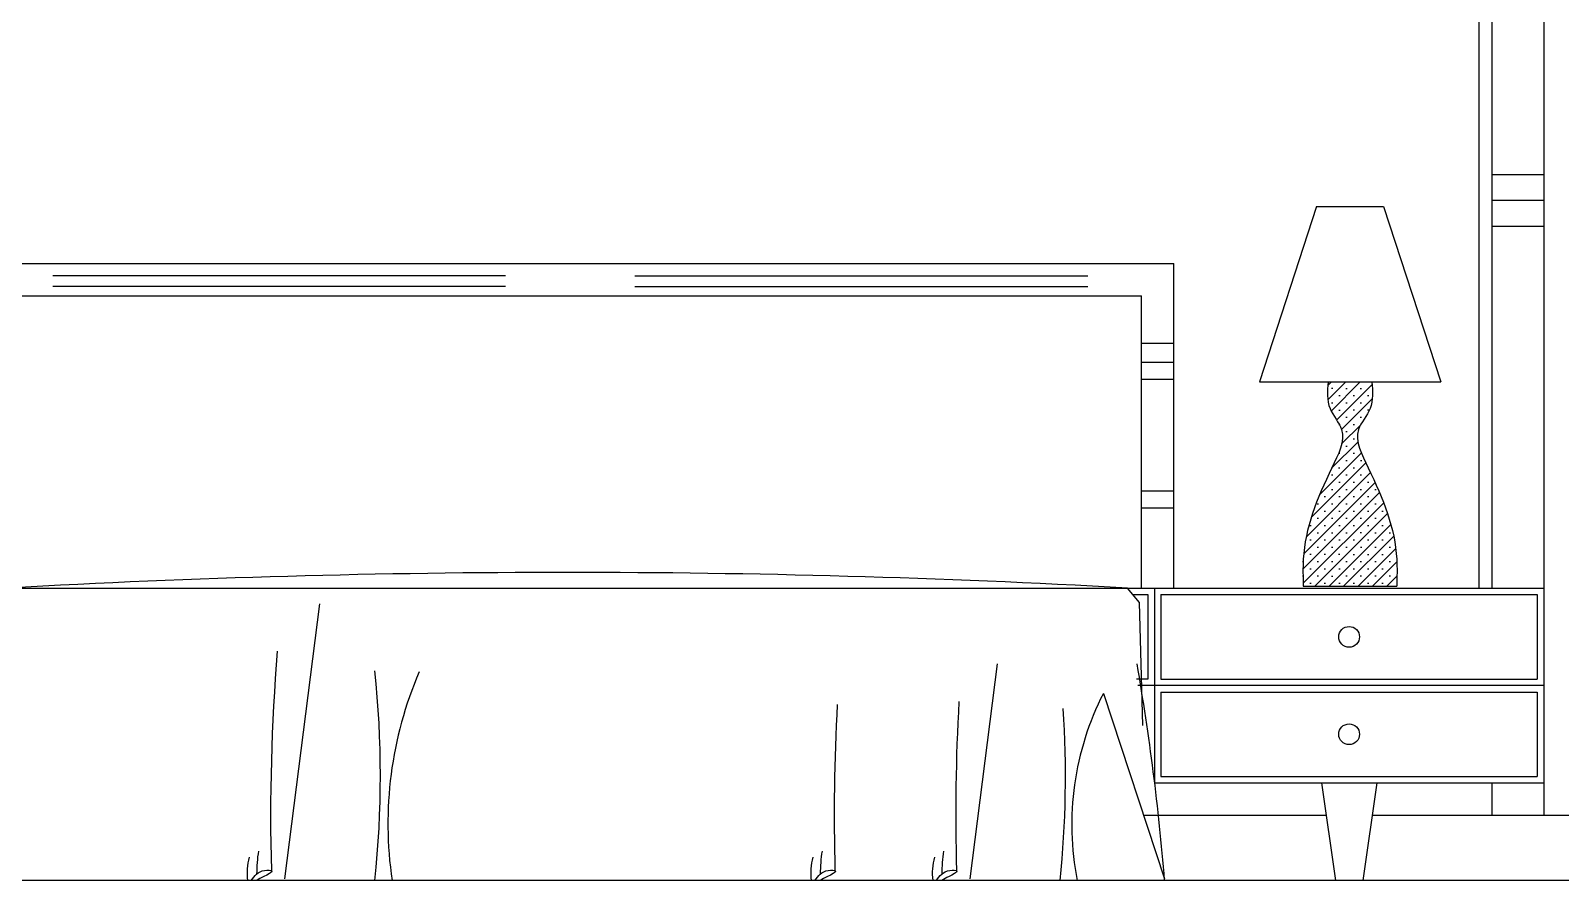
# Model space of a CAD drawing. Header units: inches. Extents: x 11.2 to 54.2, y 16.2 to 41.
# Drawn here: x 43.539 to 45.896, y 30.126 to 31.435 of the extents above; entities that cross this region are included whole.
import ezdxf

# ---------------------------------------------------------------- set-up
doc = ezdxf.new("R2010")
doc.units = ezdxf.units.IN
doc.header["$MEASUREMENT"] = 0
for name, color, linetype in [('02', 2, 'Continuous'), ('1', 1, 'Continuous'), ('4', 4, 'Continuous'), ('8', 8, 'Continuous')]:
    doc.layers.add(name, color=color, linetype=linetype)

msp = doc.modelspace()

# ---------------------------------------------------------------- hatches: boundary and pattern name
at = {"layer": '8'}
h = msp.add_hatch(dxfattribs=at)
h.set_pattern_fill('SACNCR', color=256, scale=0.0066, style=0)
h.set_pattern_definition([(45, (83.095188, 84.093334), (-0.011113067, 0.011113067), []), (45, (83.106301, 84.093334), (-0.011113067, 0.011113067), [0, -0.01571625])])
edge = h.paths.add_edge_path()
edge.add_spline(control_points=[(45.5379, 30.8939), (45.5368, 30.8797), (45.5347, 30.8528), (45.5707, 30.815), (45.5273, 30.7311), (45.4975, 30.6569), (45.4993, 30.5933), (45.4997, 30.5794)], knot_values=[0, 0, 0, 0, 31.23399, 59.12151, 104.999619, 216.916122, 248.21323, 248.21323, 248.21323, 248.21323], degree=3, periodic=0)
edge.add_line((45.4997, 30.5794), (45.6437, 30.5794))
edge.add_spline(control_points=[(45.6437, 30.5794), (45.6441, 30.5933), (45.6459, 30.6569), (45.6161, 30.7311), (45.5727, 30.815), (45.6087, 30.8528), (45.6066, 30.8797), (45.6055, 30.8939)], knot_values=[0, 0, 0, 0, 31.297109, 143.213611, 189.091721, 216.97924, 248.21323, 248.21323, 248.21323, 248.21323], degree=3, periodic=0)
edge.add_line((45.6055, 30.8939), (45.5379, 30.8939))

# ---------------------------------------------------------------- linework, layer by layer
at = {"layer": '02'}
for p, q in [((43.9841, 30.5523), (43.9301, 30.1289)), ((45.0279, 30.4597), (44.9857, 30.1289)), ((45.1917, 30.4143), (45.2858, 30.1289)), ((47.0703, 30.1263), (42.2703, 30.1263))]:
    msp.add_line(p, q, dxfattribs=at)
for centre, radius, start, end in [((44.3664, 15.1684), 15.4321, 86.79596, 93.20404), ((47.0509, 30.2259), 3.1423, 175.3752, 181.543), ((42.5133, 30.2876), 1.5644, 354.0806, 5.9194), ((44.6798, 30.2136), 0.5905, 156.6963, 188.5001), ((45.5872, 30.2121), 0.4442, 152.9282, 191.1455), ((47.9193, 30.2259), 3.1423, 176.8779, 181.543), ((48.1065, 30.2259), 3.1423, 176.7935, 181.543), ((43.5689, 30.2876), 1.5644, 354.0806, 3.782), ((44.1095, 30.1366), 0.2224, 171.0002, 180.1203), ((44.9779, 30.1366), 0.2224, 171.0002, 180.1203), ((45.1651, 30.1366), 0.2224, 171.0002, 180.1203), ((43.9599, 30.1381), 0.0875, 164.2136, 187.7502), ((44.8284, 30.1381), 0.0875, 164.2136, 187.7502), ((45.0156, 30.1381), 0.0875, 164.2136, 187.7502)]:
    msp.add_arc(centre, radius, start, end, dxfattribs=at)
for points in [[(43.8789, 30.1263), (43.8837, 30.1333), (43.891, 30.1431), (43.9173, 30.1416), (43.8973, 30.132), (43.8904, 30.1281), (43.8873, 30.1263)], [(44.7473, 30.1263), (44.7521, 30.1333), (44.7594, 30.1431), (44.7858, 30.1416), (44.7657, 30.132), (44.7588, 30.1281), (44.7557, 30.1263)], [(44.9345, 30.1263), (44.9393, 30.1333), (44.9466, 30.1431), (44.973, 30.1416), (44.953, 30.132), (44.9461, 30.1281), (44.9429, 30.1263)]]:
    msp.add_open_spline(points, degree=3, knots=[1.555512, 1.555512, 1.555512, 1.555512, 27.113305, 38.275039, 53.173897, 65.629738, 65.629738, 65.629738, 65.629738], dxfattribs=at)
at = {"layer": '1'}
for p, q in [((45.8703, 32.9263), (45.8703, 30.2263)), ((45.7903, 32.7263), (45.7903, 30.5763)), ((45.7703, 32.7063), (45.7703, 30.5763)), ((45.8703, 31.213), (45.7903, 31.213)), ((45.5202, 31.1642), (45.432, 30.8939)), ((45.5202, 31.1642), (45.6232, 31.1642)), ((45.6232, 31.1642), (45.7114, 30.8939)), ((45.8703, 31.173), (45.7903, 31.173)), ((45.8703, 31.133), (45.7903, 31.133)), ((43.4403, 31.0763), (45.3002, 31.0763)), ((45.3002, 30.5763), (45.3002, 31.0763)), ((44.2707, 31.0572), (43.573, 31.0572)), ((44.4698, 31.0572), (45.1675, 31.0572)), ((43.4903, 31.0263), (45.2502, 31.0263)), ((44.2707, 31.041), (43.573, 31.041)), ((44.4698, 31.041), (45.1675, 31.041)), ((45.2502, 30.5763), (45.2502, 31.0263)), ((45.2502, 30.9535), (45.3002, 30.9535)), ((45.2502, 30.9242), (45.3002, 30.9242)), ((45.2502, 30.8982), (45.3002, 30.8982)), ((45.432, 30.8939), (45.7114, 30.8939)), ((45.2502, 30.7261), (45.3002, 30.7261)), ((45.2502, 30.7001), (45.3002, 30.7001)), ((42.8703, 30.5763), (45.8703, 30.5763)), ((45.2474, 30.5543), (45.2289, 30.5763)), ((45.2703, 30.5763), (45.2703, 30.2763)), ((45.4997, 30.5794), (45.6437, 30.5794)), ((45.2373, 30.5663), (45.2603, 30.5663)), ((45.2524, 30.365), (45.2474, 30.5543)), ((45.2603, 30.5663), (45.2603, 30.4363)), ((45.2803, 30.5663), (45.8603, 30.5663)), ((45.2803, 30.5663), (45.2803, 30.4363)), ((45.8603, 30.5663), (45.8603, 30.4363)), ((45.2603, 30.4363), (45.2426, 30.4363)), ((45.2803, 30.4363), (45.8603, 30.4363)), ((45.8703, 30.4263), (45.2447, 30.4263)), ((45.2803, 30.4163), (45.8603, 30.4163)), ((45.2803, 30.4163), (45.2803, 30.2863)), ((45.8603, 30.4163), (45.8603, 30.2863)), ((45.2703, 30.2763), (45.8703, 30.2763)), ((45.2803, 30.2863), (45.8603, 30.2863)), ((45.5278, 30.2763), (45.5493, 30.1263)), ((45.6128, 30.2763), (45.5912, 30.1263)), ((45.7903, 30.2763), (45.7903, 30.2263)), ((45.5349, 30.2263), (45.2537, 30.2263)), ((47.0703, 30.2263), (45.6056, 30.2263))]:
    msp.add_line(p, q, dxfattribs=at)
for centre in [(45.5703, 30.5013), (45.5703, 30.3513)]:
    msp.add_circle(centre, 0.016, dxfattribs=at)
msp.add_arc((41.6688, 29.8345), 3.629, 4.6121, 9.92, dxfattribs=at)
for points in [[(45.5379, 30.8939), (45.5409, 30.8528), (45.5585, 30.8205), (45.5438, 30.7618), (45.4997, 30.6208), (45.4997, 30.5794)], [(45.6055, 30.8939), (45.6026, 30.8528), (45.5849, 30.8205), (45.5996, 30.7618), (45.6437, 30.6208), (45.6437, 30.5794)]]:
    msp.add_spline(points, degree=3, dxfattribs=at)
at = {"layer": '4'}
msp.add_line((53.8184, 30.1263), (33.4922, 30.1263), dxfattribs=at)

doc.saveas('drawing.dxf')
